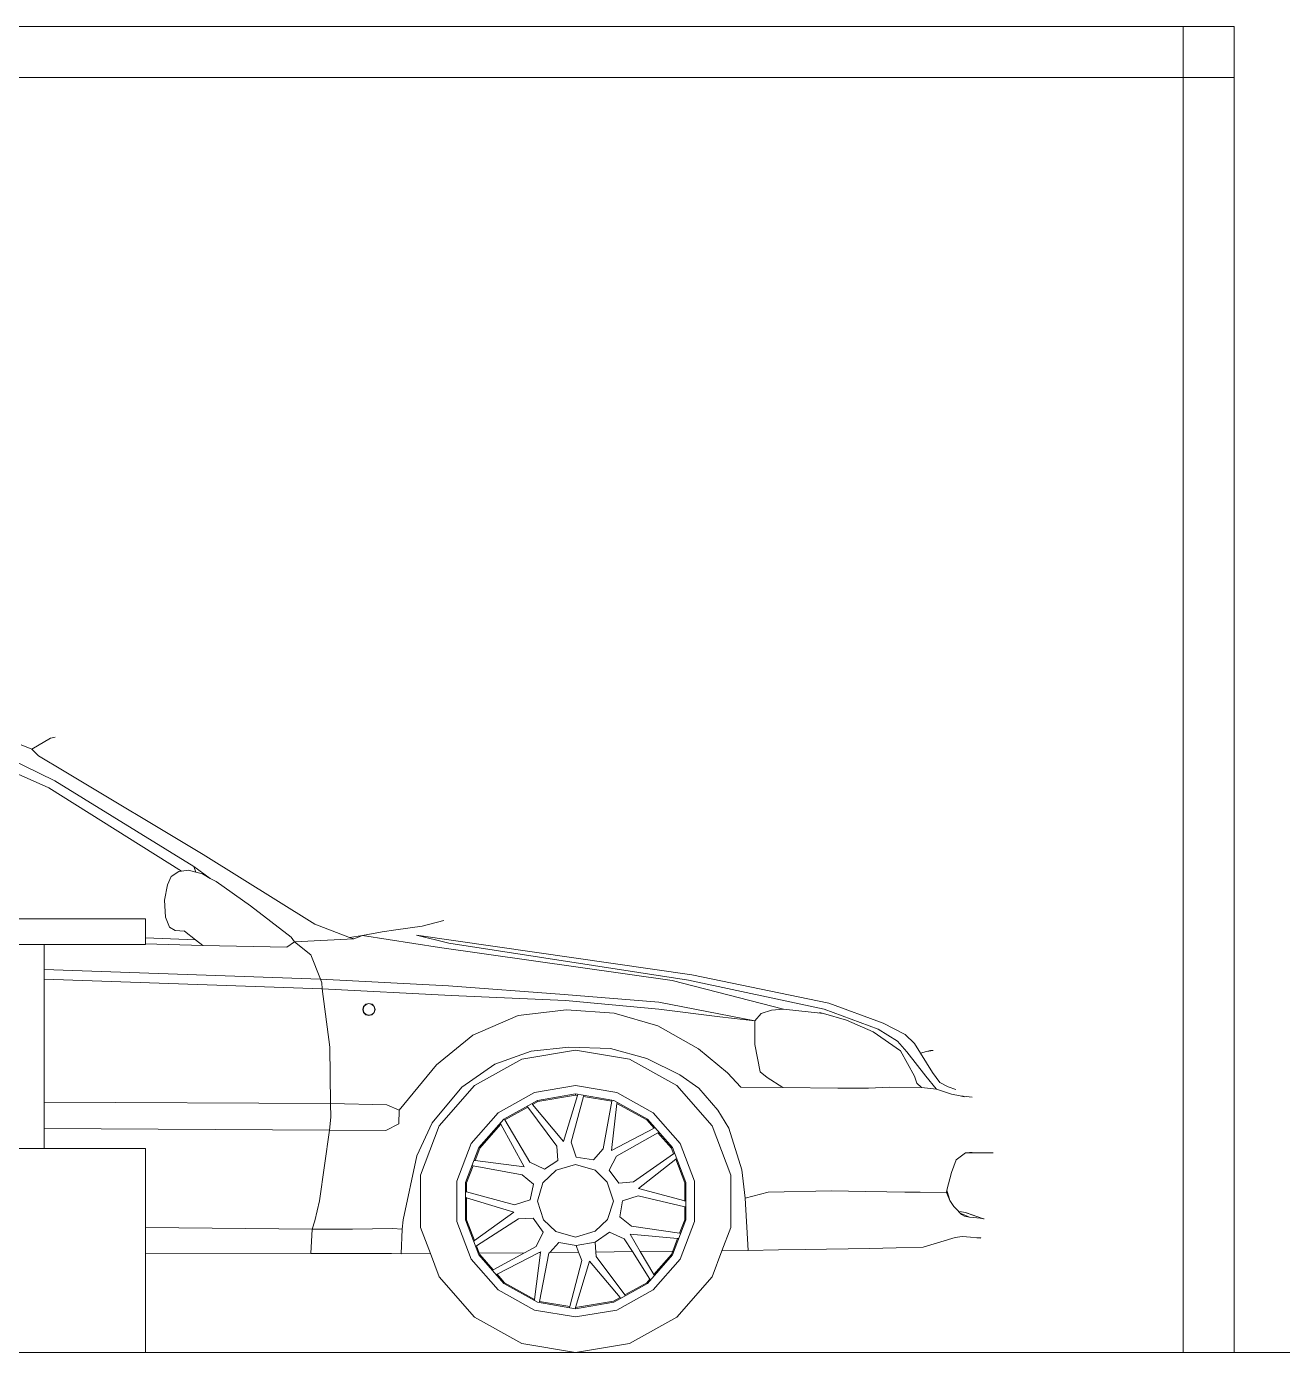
# Model space of a CAD drawing. Header units: metres. Extents: x 6.9 to 88.2, y -7.2 to 15.9.
# Drawn here: x 81.113 to 83.576, y -5.598 to -2.998 of the extents above; entities that cross this region are included whole.
import ezdxf

# ---------------------------------------------------------------- set-up
doc = ezdxf.new("R2010")
doc.units = ezdxf.units.M
doc.layers.get('0').update_dxf_attribs({"lineweight": 9})

# ---------------------------------------------------------------- blocks, each defined once
blk = doc.blocks.new('rights')
for p, q in [((83.3814, -2.998), (79.4814, -2.998)), ((83.3814, -3.098), (83.3814, -2.998)), ((83.3814, -2.998), (83.4814, -2.998)), ((83.4814, -3.098), (83.4814, -2.998)), ((83.3814, -3.098), (79.4814, -3.098)), ((83.3814, -3.098), (83.4814, -3.098)), ((83.3814, -5.598), (83.3814, -3.098)), ((83.4814, -5.598), (83.4814, -3.098)), ((81.1599, -4.3936), (81.1234, -4.4152)), ((81.1693, -4.3917), (81.1599, -4.3936)), ((81.1028, -4.4067), (81.1234, -4.4152)), ((81.1234, -4.4152), (81.1365, -4.4283)), ((81.1684, -4.477), (81.0765, -4.432)), ((81.1365, -4.4283), (81.1871, -4.4583)), ((81.1571, -4.4911), (81.0672, -4.4508)), ((81.1871, -4.4583), (81.4598, -4.6213)), ((81.4169, -4.6543), (81.1571, -4.4911)), ((81.4411, -4.6448), (81.1684, -4.477)), ((81.4598, -4.6213), (81.6782, -4.7582)), ((81.4169, -4.6543), (81.4308, -4.6523)), ((81.4308, -4.6523), (81.4454, -4.6563)), ((81.4454, -4.6563), (81.4411, -4.6448)), ((81.4735, -4.6683), (81.4411, -4.6448)), ((81.3895, -4.6813), (81.397, -4.6644)), ((81.397, -4.6644), (81.412, -4.6551)), ((81.412, -4.6551), (81.4169, -4.6543)), ((81.4454, -4.6563), (81.4579, -4.6597)), ((81.4579, -4.6597), (81.4735, -4.6683)), ((81.4735, -4.6683), (81.4851, -4.6747)), ((81.5526, -4.7225), (81.4851, -4.6747)), ((81.3839, -4.7113), (81.3895, -4.6813)), ((81.3858, -4.7441), (81.3839, -4.7113)), ((81.5526, -4.7225), (81.6323, -4.7835)), ((80.5674, -4.748), (81.3465, -4.748)), ((81.3465, -4.7849), (81.3465, -4.748)), ((81.3933, -4.7638), (81.3858, -4.7441)), ((81.9312, -4.7507), (81.889, -4.7619)), ((81.4045, -4.7703), (81.3933, -4.7638)), ((81.4232, -4.772), (81.4045, -4.7703)), ((81.4232, -4.772), (81.4223, -4.7713)), ((81.4442, -4.7887), (81.4232, -4.772)), ((81.6388, -4.7928), (81.6323, -4.7835)), ((81.6782, -4.7582), (81.7468, -4.7841)), ((81.7468, -4.7841), (81.7719, -4.7806)), ((81.7719, -4.7806), (81.755, -4.7872)), ((81.7719, -4.7806), (81.8103, -4.7731)), ((81.9228, -4.8041), (81.7719, -4.7806)), ((81.8103, -4.7731), (81.8375, -4.7694)), ((81.8375, -4.7694), (81.889, -4.7619)), ((81.8778, -4.7797), (82.4176, -4.8575)), ((81.9415, -4.7956), (81.8778, -4.7797)), ((81.1479, -4.798), (81.0479, -4.798)), ((81.1479, -4.798), (81.3465, -4.798)), ((81.1479, -4.8472), (81.1479, -4.798)), ((81.3465, -4.7849), (81.4442, -4.7887)), ((81.3465, -4.7964), (81.3465, -4.7849)), ((81.3465, -4.7964), (81.4589, -4.8003)), ((81.3465, -4.798), (81.3465, -4.7964)), ((81.4589, -4.8003), (81.4442, -4.7887)), ((81.4589, -4.8003), (81.6238, -4.8031)), ((81.6238, -4.8031), (81.6388, -4.7928)), ((81.755, -4.7872), (81.6388, -4.7928)), ((81.6707, -4.8181), (81.6388, -4.7928)), ((81.7468, -4.7841), (81.755, -4.7872)), ((82.3792, -4.8687), (81.9228, -4.8041)), ((82.411, -4.8678), (81.9415, -4.7956)), ((81.6894, -4.8659), (81.6707, -4.8181)), ((81.1479, -4.8472), (81.6894, -4.8659)), ((81.1479, -4.8663), (81.1479, -4.8472)), ((82.4176, -4.8575), (82.6866, -4.9128)), ((81.1479, -4.8663), (81.6932, -4.8847)), ((81.1479, -5.107), (81.1479, -4.8663)), ((81.6922, -4.8734), (81.6894, -4.8659)), ((81.9406, -4.879), (81.6894, -4.8659)), ((81.6932, -4.8847), (81.6922, -4.8734)), ((81.9462, -4.8978), (81.6932, -4.8847)), ((81.7082, -4.999), (81.6932, -4.8847)), ((82.1674, -4.8959), (81.9406, -4.879)), ((82.5975, -4.925), (82.3792, -4.8687)), ((82.6772, -4.925), (82.411, -4.8678)), ((81.7786, -4.9154), (81.7846, -4.9138)), ((81.7787, -4.9152), (81.7847, -4.9136)), ((81.7789, -4.9154), (81.7847, -4.9139)), ((81.7846, -4.9138), (81.7906, -4.9154)), ((81.7847, -4.9136), (81.7907, -4.9153)), ((81.7847, -4.9139), (81.7905, -4.9154)), ((82.1702, -4.9081), (81.9462, -4.8978)), ((82.3529, -4.9109), (82.1674, -4.8959)), ((82.1702, -4.9081), (82.3529, -4.925)), ((82.5413, -4.9475), (82.3529, -4.9109)), ((82.7934, -4.9521), (82.6866, -4.9128)), ((81.7726, -4.9256), (81.7727, -4.9254)), ((81.7742, -4.9315), (81.7726, -4.9256)), ((81.7727, -4.9254), (81.7742, -4.9197)), ((81.7743, -4.9313), (81.7727, -4.9254)), ((81.7731, -4.9252), (81.7747, -4.9195)), ((81.7731, -4.9254), (81.7731, -4.9252)), ((81.7746, -4.9311), (81.7731, -4.9254)), ((81.7742, -4.9197), (81.7786, -4.9154)), ((81.7742, -4.9197), (81.7743, -4.9195)), ((81.7786, -4.9358), (81.7742, -4.9315)), ((81.7743, -4.9195), (81.7787, -4.9152)), ((81.7787, -4.9356), (81.7743, -4.9313)), ((81.7789, -4.9353), (81.7746, -4.9311)), ((81.7747, -4.9195), (81.7789, -4.9154)), ((81.7846, -4.9374), (81.7786, -4.9358)), ((81.7847, -4.9373), (81.7787, -4.9356)), ((81.7847, -4.9369), (81.7789, -4.9353)), ((81.7906, -4.9359), (81.7846, -4.9374)), ((81.7904, -4.9354), (81.7847, -4.9369)), ((81.7906, -4.9357), (81.7847, -4.9373)), ((81.7947, -4.9312), (81.7904, -4.9354)), ((81.7905, -4.9154), (81.7947, -4.9196)), ((81.7906, -4.9154), (81.795, -4.9198)), ((81.795, -4.9314), (81.7906, -4.9357)), ((81.795, -4.9316), (81.7906, -4.9359)), ((81.7907, -4.9153), (81.795, -4.9196)), ((81.7947, -4.9196), (81.7963, -4.9254)), ((81.7962, -4.9255), (81.7947, -4.9312)), ((81.795, -4.9196), (81.7966, -4.9255)), ((81.795, -4.9198), (81.7966, -4.9257)), ((81.7966, -4.9257), (81.795, -4.9314)), ((81.795, -4.9314), (81.795, -4.9316)), ((81.7962, -4.9255), (81.7963, -4.9254)), ((81.7966, -4.9257), (81.7966, -4.9255)), ((81.9884, -4.9756), (82.0774, -4.9371)), ((82.0774, -4.9371), (82.1721, -4.9259)), ((82.1721, -4.9259), (82.2658, -4.9325)), ((82.2658, -4.9325), (82.3511, -4.9578)), ((82.3529, -4.925), (82.4729, -4.94)), ((82.4729, -4.94), (82.5413, -4.9475)), ((82.5535, -4.9334), (82.5413, -4.9475)), ((82.5741, -4.9268), (82.5535, -4.9334)), ((82.5741, -4.9268), (82.5975, -4.925)), ((82.5975, -4.925), (82.6762, -4.9334)), ((82.6762, -4.9334), (82.668, -4.9314)), ((82.7212, -4.9465), (82.6762, -4.9334)), ((82.7831, -4.9643), (82.6772, -4.925)), ((82.4307, -5.0027), (82.3511, -4.9578)), ((82.5413, -4.9475), (82.5413, -4.9943)), ((82.7737, -4.969), (82.7212, -4.9465)), ((82.8215, -4.9878), (82.7831, -4.9643)), ((82.8365, -4.9746), (82.7934, -4.9521)), ((81.9172, -5.0337), (81.9884, -4.9756)), ((82.8271, -5.0065), (82.7737, -4.969)), ((82.8393, -5.0084), (82.8215, -4.9878)), ((82.8543, -4.9924), (82.8365, -4.9746)), ((81.7091, -5.1096), (81.7082, -4.999)), ((82.1027, -5.0074), (82.0315, -5.0327)), ((82.19, -5.0052), (82.0844, -5.0231)), ((82.1027, -5.0074), (82.1767, -4.999)), ((82.1767, -4.999), (82.2583, -5.0018)), ((82.2956, -5.0231), (82.19, -5.0052)), ((82.2583, -5.0018), (82.3295, -5.0215)), ((82.4879, -5.0496), (82.4307, -5.0027)), ((82.5413, -4.9943), (82.5516, -5.0477)), ((82.8546, -5.0562), (82.8271, -5.0065)), ((82.8768, -5.0562), (82.8393, -5.0084)), ((82.8665, -5.0112), (82.8543, -4.9924)), ((82.878, -5.0079), (82.8665, -5.0112)), ((82.8899, -5.0487), (82.8665, -5.0112)), ((82.878, -5.0079), (82.8909, -5.0056)), ((82.878, -5.0079), (82.8862, -5.0056)), ((82.8862, -5.0056), (82.8909, -5.0056)), ((81.8441, -5.1227), (81.9172, -5.0337)), ((82.0315, -5.0327), (81.9668, -5.0777)), ((82.0844, -5.0231), (81.9915, -5.0746)), ((82.3885, -5.0746), (82.2956, -5.0231)), ((82.3942, -5.0534), (82.3295, -5.0215)), ((82.4316, -5.0796), (82.3942, -5.0534)), ((82.5141, -5.0777), (82.4879, -5.0496)), ((82.5516, -5.0477), (82.5657, -5.059)), ((82.5966, -5.0787), (82.5657, -5.059)), ((82.8546, -5.0562), (82.8593, -5.0702)), ((82.8768, -5.0562), (82.8968, -5.0808)), ((82.904, -5.0683), (82.8899, -5.0487)), ((82.9208, -5.0768), (82.904, -5.0683)), ((81.9087, -5.148), (81.9668, -5.0777)), ((81.9915, -5.0746), (81.9226, -5.1534)), ((82.0381, -5.1278), (82.1092, -5.0884)), ((82.1092, -5.0884), (82.19, -5.0748)), ((82.115, -5.1038), (82.19, -5.0911)), ((82.1158, -5.1059), (82.19, -5.0933)), ((82.1664, -5.1844), (82.1937, -5.0939)), ((82.1814, -5.1855), (82.2057, -5.096)), ((82.19, -5.0748), (82.2709, -5.0884)), ((82.19, -5.0911), (82.265, -5.1038)), ((82.19, -5.0933), (82.19, -5.0911)), ((82.19, -5.0933), (82.1937, -5.0939)), ((82.1941, -5.0927), (82.1937, -5.0939)), ((82.2057, -5.096), (82.206, -5.0947)), ((82.2057, -5.096), (82.2607, -5.1053)), ((82.2709, -5.0884), (82.3419, -5.1278)), ((82.4575, -5.1534), (82.3885, -5.0746)), ((82.4316, -5.0796), (82.4691, -5.1227)), ((82.5141, -5.0777), (82.5966, -5.0787)), ((82.5966, -5.0787), (82.7044, -5.0796)), ((82.7044, -5.0796), (82.7643, -5.0796)), ((82.7643, -5.0796), (82.8056, -5.0777)), ((82.8056, -5.0777), (82.8684, -5.0787)), ((82.8593, -5.0702), (82.8684, -5.0787)), ((82.8684, -5.0787), (82.8974, -5.0815)), ((82.8996, -5.0822), (82.8968, -5.0808)), ((82.8968, -5.0808), (82.8974, -5.0815)), ((82.8974, -5.0815), (82.8996, -5.0822)), ((82.8996, -5.0822), (82.9274, -5.0918)), ((82.9208, -5.0768), (82.9358, -5.0824)), ((82.9274, -5.0918), (82.944, -5.095)), ((82.9677, -5.0974), (82.944, -5.095)), ((82.944, -5.095), (82.9518, -5.0965)), ((81.7091, -5.1096), (81.1479, -5.107)), ((81.1479, -5.159), (81.1479, -5.107)), ((81.7091, -5.1096), (81.8197, -5.1124)), ((81.7099, -5.1368), (81.7091, -5.1096)), ((81.8441, -5.1227), (81.8197, -5.1124)), ((82.049, -5.1403), (82.115, -5.1038)), ((82.0512, -5.1416), (82.0961, -5.1168)), ((82.0953, -5.1157), (82.0961, -5.1168)), ((82.0961, -5.1168), (82.1528, -5.1935)), ((82.1055, -5.1115), (82.1047, -5.1105)), ((82.1055, -5.1115), (82.1158, -5.1059)), ((82.1664, -5.1844), (82.1055, -5.1115)), ((82.115, -5.1038), (82.1158, -5.1059)), ((82.2607, -5.1053), (82.2439, -5.199)), ((82.2709, -5.1096), (82.2602, -5.2017)), ((82.2609, -5.104), (82.2607, -5.1053)), ((82.265, -5.1038), (82.2647, -5.1046)), ((82.265, -5.1038), (82.331, -5.1403)), ((82.2709, -5.1096), (82.2711, -5.1082)), ((82.2709, -5.1096), (82.3296, -5.142)), ((81.7072, -5.1621), (81.7099, -5.1368)), ((81.8441, -5.1227), (81.8431, -5.1499)), ((81.9853, -5.1882), (82.0381, -5.1278)), ((82.0001, -5.1963), (82.049, -5.1403)), ((82.049, -5.1403), (82.0497, -5.1411)), ((82.0512, -5.1416), (82.0506, -5.1406)), ((82.1004, -5.2246), (82.0512, -5.1416)), ((82.3296, -5.142), (82.3439, -5.1584)), ((82.331, -5.1403), (82.38, -5.1963)), ((82.3419, -5.1278), (82.3947, -5.1882)), ((82.4691, -5.1227), (82.4907, -5.1583)), ((81.1479, -5.198), (81.1479, -5.159)), ((81.7072, -5.1621), (81.1479, -5.159)), ((81.6875, -5.3008), (81.7072, -5.1621)), ((81.8178, -5.163), (81.7072, -5.1621)), ((81.8431, -5.1499), (81.8178, -5.163)), ((81.8787, -5.2127), (81.9087, -5.148)), ((81.9226, -5.1534), (81.8859, -5.2501)), ((82.002, -5.1975), (82.043, -5.1506)), ((82.0423, -5.1494), (82.043, -5.1506)), ((82.0888, -5.2338), (82.043, -5.1506)), ((82.2602, -5.2017), (82.3439, -5.1584)), ((82.27, -5.2128), (82.3514, -5.167)), ((82.345, -5.1578), (82.3439, -5.1584)), ((82.345, -5.1578), (82.345, -5.1578)), ((82.3514, -5.167), (82.3526, -5.1664)), ((82.3514, -5.167), (82.378, -5.1975)), ((82.4942, -5.2501), (82.4575, -5.1534)), ((82.4907, -5.1583), (82.516, -5.2398)), ((81.0479, -5.198), (81.1479, -5.198)), ((81.3465, -5.198), (81.1479, -5.198)), ((81.3465, -5.3528), (81.3465, -5.198)), ((81.9573, -5.2622), (81.9853, -5.1882)), ((81.974, -5.265), (82.0001, -5.1963)), ((81.9928, -5.2218), (82.002, -5.1975)), ((82.1528, -5.1935), (82.1551, -5.2214)), ((82.1814, -5.1855), (82.191, -5.2147)), ((82.2439, -5.199), (82.225, -5.2202)), ((82.378, -5.1975), (82.3822, -5.2086)), ((82.38, -5.1963), (82.406, -5.265)), ((82.3947, -5.1882), (82.4228, -5.2622)), ((81.8787, -5.2127), (81.8516, -5.3382)), ((81.9928, -5.2218), (81.9914, -5.2217)), ((81.9928, -5.2218), (82.0888, -5.2338)), ((82.1004, -5.2246), (82.129, -5.2388)), ((82.1551, -5.2214), (82.129, -5.2388)), ((82.225, -5.2202), (82.191, -5.2147)), ((82.2556, -5.2403), (82.27, -5.2128)), ((82.3822, -5.2086), (82.3037, -5.2633)), ((82.3862, -5.2189), (82.3133, -5.2762)), ((82.3834, -5.2078), (82.3822, -5.2086)), ((82.3862, -5.2189), (82.3873, -5.218)), ((82.3862, -5.2189), (82.4038, -5.2655)), ((82.9268, -5.2448), (82.9362, -5.22)), ((82.9548, -5.2063), (82.9362, -5.22)), ((82.9548, -5.2063), (82.9591, -5.2062)), ((82.9627, -5.2061), (82.9591, -5.2062)), ((82.9632, -5.2062), (82.9591, -5.2062)), ((82.9627, -5.2061), (82.9633, -5.2062)), ((82.9633, -5.2061), (82.9627, -5.2061)), ((82.9821, -5.2062), (82.9632, -5.2062)), ((82.9674, -5.206), (82.9633, -5.2061)), ((82.9822, -5.2062), (82.9633, -5.2061)), ((82.9821, -5.2062), (82.9633, -5.2062)), ((82.9822, -5.2062), (82.9674, -5.206)), ((82.9822, -5.2062), (82.9821, -5.2062)), ((82.9854, -5.2062), (82.9822, -5.2062)), ((82.9995, -5.2063), (82.9854, -5.2062)), ((83.0073, -5.2063), (82.9995, -5.2063)), ((83.0086, -5.2063), (83.0073, -5.2063)), ((81.8859, -5.2501), (81.8859, -5.3531)), ((81.9762, -5.2655), (81.989, -5.2318)), ((81.9877, -5.2315), (81.989, -5.2318)), ((81.989, -5.2318), (82.0853, -5.2498)), ((82.0853, -5.2498), (82.1073, -5.268)), ((82.1519, -5.2404), (82.1258, -5.2655)), ((82.19, -5.2291), (82.1519, -5.2404)), ((82.228, -5.2407), (82.19, -5.2291)), ((82.2519, -5.264), (82.228, -5.2407)), ((82.2747, -5.2657), (82.2556, -5.2403)), ((82.4942, -5.3531), (82.4942, -5.2501)), ((82.516, -5.2398), (82.5226, -5.2951)), ((82.9182, -5.2795), (82.9268, -5.2448)), ((81.9573, -5.341), (81.9573, -5.2622)), ((81.974, -5.3381), (81.974, -5.265)), ((81.9762, -5.2827), (81.9762, -5.2655)), ((82.1073, -5.268), (82.1011, -5.299)), ((82.1258, -5.2655), (82.1152, -5.301)), ((82.264, -5.301), (82.2519, -5.264)), ((82.3037, -5.2633), (82.2747, -5.2657)), ((82.3133, -5.2762), (82.4038, -5.3009)), ((82.4038, -5.2655), (82.4038, -5.3009)), ((82.406, -5.265), (82.406, -5.3381)), ((82.4228, -5.2622), (82.4228, -5.341)), ((81.6875, -5.3008), (81.6782, -5.3401)), ((81.9762, -5.2827), (81.975, -5.2824)), ((81.975, -5.2941), (81.9762, -5.2945)), ((82.0703, -5.3083), (81.9762, -5.2827)), ((81.9762, -5.3378), (81.9762, -5.2945)), ((82.0688, -5.3226), (81.9762, -5.2945)), ((82.1011, -5.299), (82.0703, -5.3083)), ((82.1152, -5.301), (82.1269, -5.3377)), ((82.2527, -5.3372), (82.264, -5.301)), ((82.2769, -5.3323), (82.282, -5.3007)), ((82.282, -5.3007), (82.3123, -5.2906)), ((82.3123, -5.2906), (82.4038, -5.3124)), ((82.405, -5.3013), (82.4038, -5.3009)), ((82.4051, -5.3013), (82.405, -5.3013)), ((82.5675, -5.2839), (82.5226, -5.2951)), ((82.5285, -5.398), (82.5226, -5.2951)), ((82.6921, -5.2809), (82.5675, -5.2839)), ((82.7576, -5.2822), (82.6921, -5.2809)), ((82.8, -5.2829), (82.7576, -5.2822)), ((82.8357, -5.2834), (82.8, -5.2829)), ((82.8357, -5.2834), (82.8656, -5.2839)), ((82.917, -5.2846), (82.8656, -5.2839)), ((82.917, -5.2846), (82.9182, -5.2795)), ((82.917, -5.2846), (82.9238, -5.2997)), ((82.9238, -5.2997), (82.9182, -5.2795)), ((82.9238, -5.2997), (82.9318, -5.3117)), ((81.9917, -5.3787), (82.0688, -5.3226)), ((82.4038, -5.3124), (82.4038, -5.3378)), ((82.4038, -5.3124), (82.4051, -5.3128)), ((82.9318, -5.3117), (82.9405, -5.3212)), ((82.9405, -5.3212), (82.941, -5.3218)), ((82.941, -5.3218), (82.9466, -5.3222)), ((82.941, -5.3218), (82.9441, -5.3246)), ((82.9441, -5.3246), (82.9469, -5.3273)), ((82.9623, -5.3325), (82.9441, -5.3246)), ((82.9466, -5.3222), (82.9544, -5.3236)), ((82.9469, -5.3273), (82.9527, -5.3305)), ((82.99, -5.3359), (82.9544, -5.3236)), ((82.9544, -5.3236), (82.9557, -5.324)), ((82.9557, -5.324), (82.99, -5.3359)), ((81.6735, -5.3561), (81.3465, -5.3528)), ((81.3465, -5.4031), (81.3465, -5.3528)), ((81.6735, -5.3561), (81.6782, -5.3401)), ((81.7522, -5.3561), (81.8309, -5.3551)), ((81.8309, -5.3551), (81.8497, -5.3561)), ((81.8497, -5.3561), (81.8516, -5.3382)), ((81.8859, -5.3531), (81.9053, -5.4042)), ((81.9853, -5.415), (81.9573, -5.341)), ((82.0001, -5.4068), (81.974, -5.3381)), ((81.9917, -5.3787), (81.9762, -5.3378)), ((81.9955, -5.3888), (82.0779, -5.336)), ((82.0779, -5.336), (82.107, -5.3344)), ((82.107, -5.3344), (82.1265, -5.3619)), ((82.1269, -5.3377), (82.1512, -5.3606)), ((82.2286, -5.3604), (82.2527, -5.3372)), ((82.2993, -5.3501), (82.2769, -5.3323)), ((82.3939, -5.3641), (82.2993, -5.3501)), ((82.406, -5.3381), (82.38, -5.4068)), ((82.4038, -5.3378), (82.3939, -5.3641)), ((82.4228, -5.341), (82.3947, -5.415)), ((82.406, -5.3381), (82.4038, -5.3378)), ((82.4769, -5.3985), (82.4942, -5.3531)), ((82.9527, -5.3305), (82.9623, -5.3325)), ((82.97, -5.3333), (82.9623, -5.3325)), ((82.9833, -5.3346), (82.97, -5.3333)), ((82.99, -5.3359), (82.9833, -5.3346)), ((82.9913, -5.3362), (82.99, -5.3359)), ((81.6735, -5.3561), (81.6707, -5.4038)), ((81.6735, -5.3561), (81.7522, -5.3561)), ((81.8478, -5.4048), (81.8497, -5.3561)), ((81.9917, -5.3787), (81.9906, -5.3795)), ((82.1125, -5.39), (82.1265, -5.3619)), ((82.1512, -5.3606), (82.19, -5.3719)), ((82.19, -5.3719), (82.2286, -5.3604)), ((82.2282, -5.3817), (82.191, -5.3884)), ((82.2282, -5.3817), (82.2564, -5.3621)), ((82.2298, -5.401), (82.2282, -5.3817)), ((82.2564, -5.3621), (82.2854, -5.3754)), ((82.2854, -5.3754), (82.3012, -5.4003)), ((82.39, -5.3742), (82.2967, -5.3658)), ((82.2967, -5.3658), (82.3168, -5.4001)), ((82.39, -5.3742), (82.3804, -5.3995)), ((82.39, -5.3742), (82.3914, -5.3744)), ((82.3952, -5.3643), (82.3939, -5.3641)), ((82.9341, -5.3728), (82.8713, -5.3918)), ((82.9341, -5.3728), (82.9482, -5.3706)), ((82.9482, -5.3706), (82.9566, -5.3712)), ((82.9566, -5.3712), (82.9642, -5.3719)), ((82.9642, -5.3719), (82.9771, -5.373)), ((82.9771, -5.373), (82.9838, -5.3735)), ((82.9849, -5.3737), (82.9838, -5.3735)), ((81.6707, -5.4038), (81.3465, -5.4031)), ((81.3465, -5.598), (81.3465, -5.4031)), ((81.6707, -5.4038), (81.8291, -5.4038)), ((81.8291, -5.4038), (81.8478, -5.4048)), ((81.9053, -5.4042), (81.8478, -5.4048)), ((81.9053, -5.4042), (81.9226, -5.4498)), ((81.9945, -5.3895), (81.9955, -5.3888)), ((82.001, -5.4033), (81.9955, -5.3888)), ((82.049, -5.4628), (82.0001, -5.4068)), ((82.0897, -5.4024), (82.001, -5.4033)), ((82.002, -5.4058), (82.001, -5.4033)), ((82.0282, -5.4358), (82.002, -5.4058)), ((82.0897, -5.4024), (82.0282, -5.4358)), ((82.1185, -5.4021), (82.0358, -5.4445)), ((82.1125, -5.39), (82.0897, -5.4024)), ((82.1093, -5.4939), (82.1213, -5.4021)), ((82.1185, -5.4021), (82.1215, -5.4006)), ((82.1213, -5.4021), (82.1185, -5.4021)), ((82.1189, -5.498), (82.1377, -5.4035)), ((82.1215, -5.4006), (82.1213, -5.4021)), ((82.1377, -5.4035), (82.1392, -5.4019)), ((82.1392, -5.4019), (82.157, -5.3826)), ((82.1958, -5.4013), (82.1392, -5.4019)), ((82.157, -5.3826), (82.191, -5.3884)), ((82.1958, -5.4013), (82.191, -5.3884)), ((82.1958, -5.4013), (82.2019, -5.4176)), ((82.3012, -5.4003), (82.2298, -5.401)), ((82.2305, -5.4096), (82.2298, -5.401)), ((82.3012, -5.4003), (82.3355, -5.4544)), ((82.3804, -5.3995), (82.3168, -5.4001)), ((82.3434, -5.4454), (82.3168, -5.4001)), ((82.38, -5.4068), (82.331, -5.4628)), ((82.378, -5.4058), (82.3434, -5.4454)), ((82.3804, -5.3995), (82.378, -5.4058)), ((82.4575, -5.4498), (82.4769, -5.3985)), ((82.5285, -5.398), (82.4769, -5.3985)), ((82.5875, -5.3968), (82.5285, -5.398)), ((82.6399, -5.3959), (82.5875, -5.3968)), ((82.6399, -5.3959), (82.7665, -5.3939)), ((82.8187, -5.3928), (82.7665, -5.3939)), ((82.8713, -5.3918), (82.8187, -5.3928)), ((82.0381, -5.4753), (81.9853, -5.415)), ((82.2019, -5.4176), (82.1783, -5.508)), ((82.217, -5.4187), (82.1899, -5.51)), ((82.2771, -5.4903), (82.217, -5.4187)), ((82.2866, -5.4851), (82.2305, -5.4096)), ((82.3947, -5.415), (82.3419, -5.4753)), ((81.9226, -5.4498), (81.9915, -5.5287)), ((82.0282, -5.4358), (82.0271, -5.4364)), ((82.0347, -5.4451), (82.0358, -5.4445)), ((82.0505, -5.4613), (82.0358, -5.4445)), ((82.3355, -5.4544), (82.3296, -5.4613)), ((82.3355, -5.4544), (82.3362, -5.4555)), ((82.344, -5.4465), (82.3434, -5.4454)), ((82.344, -5.4466), (82.344, -5.4465)), ((82.3885, -5.5287), (82.4575, -5.4498)), ((82.1092, -5.5147), (82.0381, -5.4753)), ((82.115, -5.4994), (82.049, -5.4628)), ((82.1093, -5.4939), (82.0505, -5.4613)), ((82.331, -5.4628), (82.265, -5.4994)), ((82.3419, -5.4753), (82.2709, -5.5147)), ((82.3296, -5.4613), (82.2866, -5.4851)), ((82.2873, -5.4861), (82.2866, -5.4851)), ((82.1093, -5.4939), (82.1092, -5.4952)), ((82.19, -5.5121), (82.115, -5.4994)), ((82.1187, -5.4991), (82.1189, -5.498)), ((82.1783, -5.508), (82.1189, -5.498)), ((82.1783, -5.508), (82.178, -5.5092)), ((82.1896, -5.5111), (82.1899, -5.51)), ((82.19, -5.51), (82.1899, -5.51)), ((82.2643, -5.4974), (82.19, -5.51)), ((82.265, -5.4994), (82.19, -5.5121)), ((82.2771, -5.4903), (82.2643, -5.4974)), ((82.2771, -5.4903), (82.2779, -5.4913)), ((81.9915, -5.5287), (82.0844, -5.5801)), ((82.19, -5.5284), (82.1092, -5.5147)), ((82.2709, -5.5147), (82.19, -5.5284)), ((82.2956, -5.5801), (82.3885, -5.5287)), ((82.0844, -5.5801), (82.19, -5.598)), ((82.19, -5.598), (82.2956, -5.5801)), ((81.3465, -5.598), (77.7835, -5.598)), ((82.19, -5.598), (81.3465, -5.598)), ((83.3814, -5.598), (82.19, -5.598)), ((83.3814, -5.598), (83.2814, -5.598)), ((83.3814, -5.598), (83.2814, -5.598)), ((83.3814, -5.598), (83.4814, -5.598)), ((88.1805, -5.598), (83.4814, -5.598))]:
    blk.add_line(p, q)

msp = doc.modelspace()

# ---------------------------------------------------------------- block references
msp.add_blockref('rights', (0, 0))

doc.saveas('drawing.dxf')
